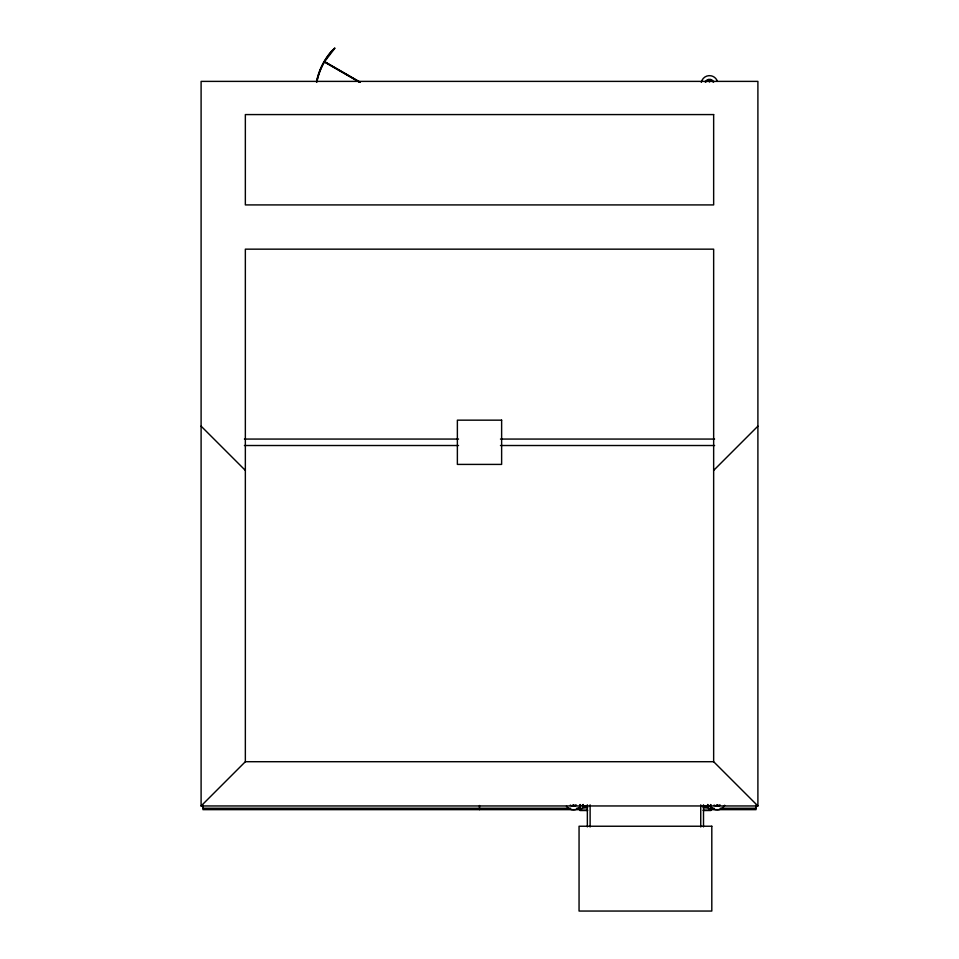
<?xml version="1.0" encoding="UTF-8"?>
<svg xmlns="http://www.w3.org/2000/svg" width="959" height="959" viewBox="0 0 959 959"><rect width="100%" height="100%" fill="white"/><g stroke="black" fill="none" stroke-linecap="round" stroke-linejoin="round"><path stroke-width="1.44" d="M573.194 804.925L573.194 805.8M573.602 804.925L573.602 805.8M709.276 81.767L709.276 79.705M709.684 81.767L709.684 79.705M716.996 805.8L716.996 804.925M717.404 805.8L717.404 804.925M334.679 48.106L331.874 51.103A66.411 66.411 0 0 0 324.298 61.676A66.375 66.375 0 0 0 316.674 81.923M201.102 805.956L245.348 761.71L245.348 249.16L713.652 249.16L713.652 761.71L757.898 805.956L201.102 805.956L201.102 81.383L757.898 81.383L757.898 805.956M713.652 470.401L757.898 426.156M580.267 804.541L580.267 810.283L582.281 808.269M582.569 807.981L587.364 807.646M244.425 439.066L458.534 439.066M500.466 439.066L714.575 439.066M244.413 445.515L458.534 445.515M500.466 445.515L714.587 445.515M245.348 761.71L713.652 761.71M584.127 806.423L587.124 806.423M703.75 806.423L706.735 806.423M587.651 807.346L583.204 807.346L583.204 804.481M703.211 807.346L707.658 807.346L707.658 804.481M703.498 807.646L708.293 807.981M202.948 808.269L570.689 808.269M576.671 808.269L581.154 808.269M709.708 808.269L714.203 808.269M720.173 808.269L756.052 808.269M581.154 809.648L202.948 809.648L202.948 805.176M709.42 809.648L756.052 809.648L756.052 805.176M580.267 810.283L587.675 810.283M703.199 810.283L710.595 810.283L710.595 804.541M587.471 810.511L580.039 810.511L580.039 804.697M703.403 810.511L710.823 810.511L710.823 804.697M360.188 82.138L324.622 61.604L334.847 48.262L331.706 50.947A66.603 66.603 0 0 0 316.446 81.875M324.298 61.676L360.069 82.33M359.074 82.03L324.382 61.999L322.452 65.608A66.147 66.147 0 0 0 316.902 81.959M708.581 808.269L710.595 810.283M201.102 426.156L245.348 470.401M707.97 804.733L707.97 807.646M703.51 804.817L703.51 826.886M700.741 804.853L700.741 826.982M590.121 804.853L590.121 826.982M587.352 804.817L587.352 826.886M582.904 804.733L582.904 807.646M479.5 805.5L479.5 809.648M705.992 81.959A4.028 4.028 0 0 1 709.48 79.945M710.523 80.088A4.028 4.028 0 0 1 712.969 81.959M701.317 82.33A8.331 8.331 0 0 1 708.965 75.653L711.134 75.809A8.331 8.331 0 0 1 717.38 81.323M705.225 81.983A4.699 4.699 0 0 1 713.724 81.971M719.214 805.021A4.028 4.028 0 0 1 716.157 805.416M724.668 805.236A8.331 8.331 0 0 1 717.716 809.84L715.558 809.696A8.331 8.331 0 0 1 710.259 806.135M720.281 805.081A4.699 4.699 0 0 1 714.143 805.092M575.412 805.021A4.028 4.028 0 0 1 572.355 805.416M580.854 805.236A8.331 8.331 0 0 1 573.914 809.84L571.744 809.696A8.331 8.331 0 0 1 566.457 806.135M576.467 805.081A4.699 4.699 0 0 1 570.329 805.092M713.652 114.577L245.348 114.577L245.348 204.914L713.652 204.914L713.652 114.577M501.629 420.162L457.371 420.162L457.371 464.408L501.629 464.408L501.629 420.162M711.806 826.238L579.056 826.238L579.056 911.05L711.806 911.05L711.806 826.238"/></g></svg>
